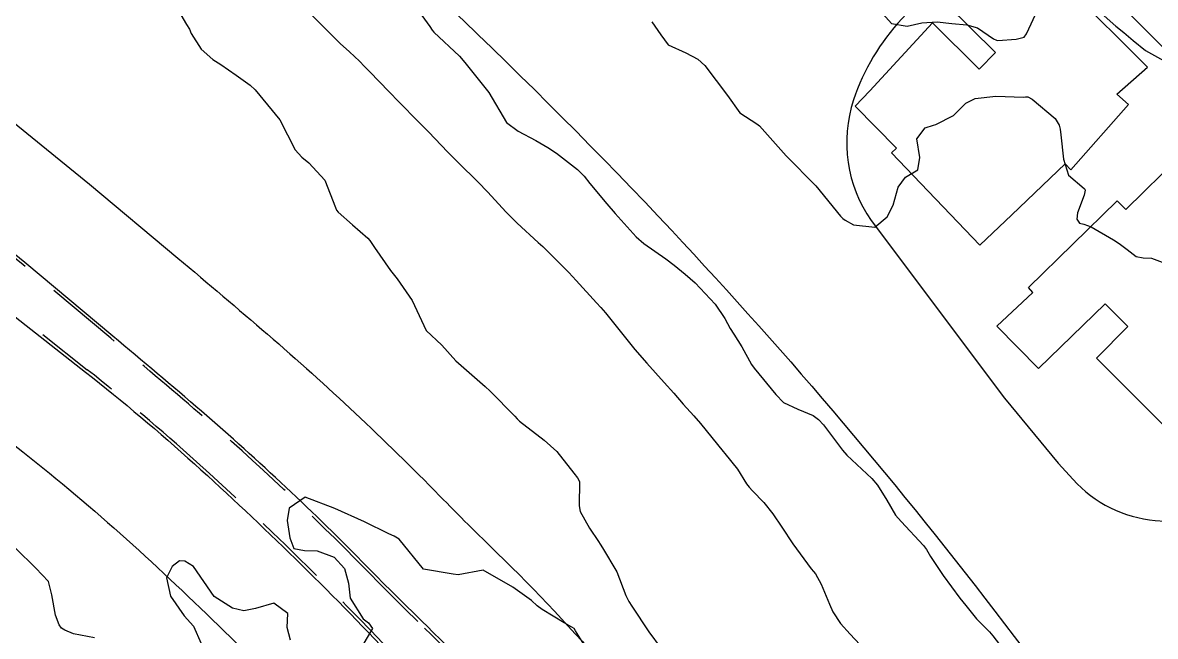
# Model space of a CAD drawing. Header units: metres. Extents: x 298520 to 308411, y 7433745 to 7450750.
# Drawn here: x 303015.2 to 303091.2, y 7440682.1 to 7440723.2 of the extents above; entities that cross this region are included whole.
import ezdxf

# ---------------------------------------------------------------- set-up
doc = ezdxf.new("R2010")
doc.units = ezdxf.units.M
doc.header["$LTSCALE"] = 10
doc.linetypes.add('DASHED', pattern=[0.75, 0.5, -0.25])
for name, color, linetype in [('Canteiro', 45, 'DASHED'), ('Curvas de Nivel 1m', 11, 'Continuous'), ('Curvas de Nivel 5m', 15, 'Continuous'), ('Edificações', 30, 'Continuous'), ('Vias Primárias', 230, 'Continuous')]:
    doc.layers.add(name, color=color, linetype=linetype)

msp = doc.modelspace()

# ---------------------------------------------------------------- linework, layer by layer
at = {"layer": 'Canteiro'}
msp.add_lwpolyline([(303004.789, 7440711.592), (303019.579, 7440699.976, -0.0172), (303026.902, 7440693.806, -0.019794), (303040.189, 7440680.815, -0.021476), (303051.204, 7440668.106, -0.005877), (303057.667, 7440659.768, -0.026427), (303067.778, 7440644.825, -0.023549), (303080.328, 7440621.571, -0.04433), (303094.076, 7440584.957, -0.019494), (303098.558, 7440566.509), (303101.855, 7440565.182, -0.014409), (303100.303, 7440571.46, 0.022101), (303093.926, 7440595.653, 0.03909), (303082.374, 7440624.568, 0.018435), (303070.133, 7440647.239, 0.038402), (303057.765, 7440664.984, 0.005715), (303049.241, 7440675.167, 0.023067), (303042.2, 7440682.658, -0.006242), (303038.205, 7440686.631, 0.020995), (303027.096, 7440697.046, 0.00393), (303021.161, 7440702.08), (303015.266, 7440707), (303002.496, 7440717.369)], format="xyb", dxfattribs=at)
at = {"layer": 'Curvas de Nivel 1m', "flags": 128}
for points, elevation in [([(303025.255, 7440724.803), (303026.235, 7440723.114), (303026.423, 7440722.791), (303026.55, 7440722.515), (303027.212, 7440721.452), (303028.004, 7440720.768), (303028.528, 7440720.428), (303029.559, 7440719.708), (303030.507, 7440719.039), (303030.836, 7440718.737), (303032.483, 7440716.72), (303033.525, 7440714.704), (303033.961, 7440714.211), (303034.444, 7440713.842), (303035.516, 7440712.679), (303036.229, 7440710.858), (303036.295, 7440710.671), (303036.411, 7440710.528), (303037.367, 7440709.687), (303038.385, 7440708.79), (303038.524, 7440708.639), (303038.845, 7440708.169), (303039.902, 7440706.625), (303040.354, 7440706.058), (303041.363, 7440704.61), (303042.313, 7440702.6), (303043.349, 7440701.63), (303044.293, 7440700.57), (303046.268, 7440698.858), (303046.602, 7440698.547), (303048.246, 7440696.855), (303048.402, 7440696.685), (303048.573, 7440696.525), (303050.224, 7440695.252), (303051.075, 7440694.491), (303052.198, 7440693.038), (303052.442, 7440692.723), (303052.585, 7440692.474), (303052.565, 7440690.862), (303052.623, 7440690.473), (303053.26, 7440689.36), (303053.862, 7440688.454), (303053.976, 7440688.288), (303054.139, 7440688.044), (303055.099, 7440686.44), (303055.694, 7440684.839), (303055.892, 7440684.432), (303056.09, 7440684.118), (303057.226, 7440682.418), (303058.062, 7440681.295)], 764), ([(303041.366, 7440724.612), (303042.557, 7440722.986), (303042.702, 7440722.745), (303042.824, 7440722.596), (303044.529, 7440720.995), (303044.902, 7440720.566), (303046.503, 7440718.55), (303047.685, 7440716.538), (303048.474, 7440715.96), (303049.647, 7440715.33), (303050.458, 7440714.872), (303051.041, 7440714.494), (303052.442, 7440713.402), (303052.905, 7440712.94), (303053.283, 7440712.467), (303054.413, 7440711.091), (303054.977, 7440710.444), (303056.387, 7440708.875), (303056.902, 7440708.425), (303058.373, 7440707.402), (303058.94, 7440706.973), (303059.666, 7440706.39), (303060.354, 7440705.795), (303061.685, 7440704.366), (303062.323, 7440703.398), (303062.693, 7440702.73), (303062.942, 7440702.351), (303063.476, 7440701.514), (303064.113, 7440700.333), (303064.289, 7440700.073), (303065.748, 7440698.315), (303066.258, 7440697.773), (303067.226, 7440697.328), (303068.249, 7440696.902), (303068.61, 7440696.648), (303068.942, 7440696.28), (303070.218, 7440694.585), (303070.514, 7440694.257), (303072.197, 7440692.677), (303072.569, 7440692.236), (303073.19, 7440691.223), (303073.775, 7440690.224), (303074.167, 7440689.804), (303075.667, 7440688.197), (303075.865, 7440687.919), (303076.136, 7440687.464), (303076.968, 7440686.182), (303078.1, 7440684.663), (303078.503, 7440684.164), (303079.21, 7440683.279), (303080.076, 7440682.4), (303080.308, 7440682.138), (303081.134, 7440681.058)], 762), ([(303034.564, 7440723.806), (303035.706, 7440722.678), (303036.545, 7440721.84), (303037.156, 7440721.278), (303037.828, 7440720.65), (303038.174, 7440720.3), (303038.516, 7440719.95), (303039.805, 7440718.627), (303040.496, 7440717.916), (303041.769, 7440716.607), (303042.472, 7440715.888), (303043.733, 7440714.581), (303044.089, 7440714.215), (303044.446, 7440713.87), (303045.782, 7440712.557), (303046.426, 7440711.888), (303047.663, 7440710.537), (303048.402, 7440709.797), (303049.823, 7440708.508), (303050.117, 7440708.24), (303050.378, 7440707.987), (303051.871, 7440706.485), (303052.355, 7440705.964), (303053.721, 7440704.459), (303054.014, 7440704.139), (303054.326, 7440703.783), (303055.394, 7440702.439), (303056.302, 7440701.327), (303057.093, 7440700.422), (303058.274, 7440699.125), (303058.921, 7440698.4), (303059.542, 7440697.677), (303060.248, 7440696.89), (303060.705, 7440696.375), (303062.215, 7440694.486), (303062.323, 7440694.358), (303063.173, 7440693.316), (303063.787, 7440692.336), (303063.954, 7440692.097), (303064.188, 7440691.854), (303064.938, 7440691.086), (303065.549, 7440690.319), (303066.16, 7440689.429), (303066.901, 7440688.302), (303068.126, 7440686.633), (303068.287, 7440686.45), (303068.413, 7440686.286), (303068.787, 7440685.605), (303069.361, 7440684.271), (303069.577, 7440683.757), (303070.08, 7440682.974), (303070.729, 7440682.253), (303072.059, 7440680.847)], 763), ([(303057.433, 7440723.293), (303058.037, 7440722.415), (303058.543, 7440721.751), (303059.719, 7440721.208), (303060.529, 7440720.789), (303060.985, 7440720.375), (303062.503, 7440718.36), (303063.348, 7440717.204), (303064.484, 7440716.462), (303064.655, 7440716.328), (303066.453, 7440714.31), (303068.433, 7440712.29), (303070.095, 7440710.265), (303070.243, 7440710.104), (303070.4, 7440709.993), (303070.968, 7440709.684), (303072.396, 7440709.528), (303073.222, 7440710.228), (303073.623, 7440711.013), (303073.967, 7440712.217), (303074.44, 7440712.875), (303075.274, 7440713.372), (303075.412, 7440714.2), (303075.212, 7440715.462), (303075.758, 7440716.197), (303076.32, 7440716.356), (303076.485, 7440716.403), (303077.658, 7440717.012), (303078.5, 7440717.843), (303079.127, 7440718.161), (303080.505, 7440718.31), (303082.373, 7440718.252), (303082.504, 7440718.257), (303082.646, 7440718.259), (303082.953, 7440718.116), (303084.49, 7440716.807), (303084.762, 7440716.372), (303084.817, 7440716.095), (303084.861, 7440715.71), (303085.042, 7440714.091), (303085.382, 7440713.025), (303086.433, 7440712.126), (303086.471, 7440712.07), (303086.488, 7440712.014), (303086.427, 7440711.679), (303085.993, 7440710.492), (303085.937, 7440710.077), (303086.129, 7440709.803), (303086.4, 7440709.74), (303086.911, 7440709.552), (303088.389, 7440708.683), (303088.78, 7440708.437), (303089.316, 7440708.036), (303089.918, 7440707.567), (303090.377, 7440707.477), (303090.946, 7440707.446), (303092.372, 7440706.917)], 761), ([(303052.99, 7440681.394), (303052.318, 7440682.476), (303052.227, 7440682.63), (303052.075, 7440682.717), (303051.549, 7440683.014), (303050.087, 7440683.909), (303049.747, 7440684.162), (303049.366, 7440684.511), (303048.106, 7440685.4), (303046.123, 7440686.55), (303044.459, 7440686.226), (303044.118, 7440686.273), (303042.123, 7440686.6), (303040.483, 7440688.617), (303040.146, 7440688.812), (303039.806, 7440688.967), (303038.16, 7440689.786), (303036.173, 7440690.67), (303034.18, 7440691.443), (303033.11, 7440690.706), (303032.992, 7440689.876), (303033.163, 7440688.705), (303033.422, 7440687.987), (303034.135, 7440687.854), (303034.982, 7440687.834), (303036.13, 7440687.406), (303036.829, 7440686.663), (303037.092, 7440685.676), (303037.199, 7440684.659), (303038.079, 7440683.287), (303038.433, 7440683.001), (303038.711, 7440682.64), (303038.062, 7440681.531)], 764), ([(303020.064, 7440682.007), (303018.658, 7440682.283), (303018.069, 7440682.513), (303017.85, 7440682.662), (303017.68, 7440682.886), (303017.441, 7440683.532), (303017.203, 7440684.893), (303016.986, 7440685.771), (303016.121, 7440686.676), (303015.87, 7440686.913), (303014.14, 7440688.622)], 764), ([(303033.209, 7440681.847), (303032.99, 7440682.706), (303033.016, 7440683.64), (303032.089, 7440684.332), (303030.847, 7440683.97), (303030.084, 7440683.812), (303029.323, 7440683.99), (303028.093, 7440684.77), (303026.701, 7440686.784), (303026.127, 7440687.155), (303025.762, 7440687.159), (303025.273, 7440686.798), (303024.897, 7440686.017), (303025.162, 7440684.799), (303026.08, 7440683.492), (303026.692, 7440682.784), (303027.224, 7440681.616)], 764)]:
    msp.add_lwpolyline(points, dxfattribs=dict(at, elevation=elevation))
at = {"layer": 'Curvas de Nivel 5m', "elevation": 760, "flags": 128}
for points in [[(303072.573, 7440724.24), (303073.521, 7440723.184), (303074.561, 7440722.991), (303075.543, 7440723.22), (303076.564, 7440723.287), (303077.556, 7440723.187), (303078.562, 7440723.099), (303079.288, 7440722.887), (303080.354, 7440722.143), (303080.552, 7440722.053), (303080.65, 7440722.04), (303081.882, 7440722.127), (303082.404, 7440722.272), (303082.557, 7440722.479), (303083.317, 7440724.109)], [(303087.378, 7440724.062), (303088.562, 7440723.006), (303089.085, 7440722.569), (303089.715, 7440722.033), (303090.543, 7440721.369), (303091.944, 7440720.594)]]:
    msp.add_lwpolyline(points, dxfattribs=at)
at = {"layer": 'Edificações'}
for points in [[(303086.265, 7440727.027), (303092.471, 7440720.838), (303095.635, 7440723.967), (303094.856, 7440724.754), (303096.9, 7440726.705), (303091.284, 7440732.294)], [(303071.08, 7440717.632), (303073.839, 7440714.832), (303073.509, 7440714.507), (303079.443, 7440708.324), (303081.571, 7440710.366), (303081.571, 7440710.366), (303085.151, 7440713.773), (303085.541, 7440713.363), (303089.394, 7440717.757), (303088.617, 7440718.438), (303090.677, 7440720.261), (303085.387, 7440725.56), (303085.841, 7440726.014), (303082.308, 7440729.651), (303077.197, 7440724.487), (303080.487, 7440721.231), (303079.396, 7440720.128), (303076.263, 7440723.229), (303072.053, 7440718.66)], [(303080.583, 7440702.899), (303082.987, 7440705.157), (303082.687, 7440705.477), (303088.649, 7440711.306), (303089.236, 7440710.706), (303092.867, 7440714.297), (303096.737, 7440710.342), (303098.666, 7440712.229), (303104.231, 7440706.746), (303092.754, 7440695.264), (303087.258, 7440700.758), (303089.365, 7440702.866), (303087.83, 7440704.4), (303083.373, 7440700.053)]]:
    msp.add_lwpolyline(points, close=True, dxfattribs=at)
at = {"layer": 'Vias Primárias'}
for points in [[(303102.243, 7440564.545, -0.016011), (303100.499, 7440571.503, 0.022101), (303094.117, 7440595.713, 0.03909), (303082.553, 7440624.657, 0.018435), (303070.306, 7440647.34, 0.038402), (303057.92, 7440665.11, 0.005715), (303049.393, 7440675.297, 0.023067), (303042.34, 7440682.801, -0.006242), (303038.348, 7440686.771, 0.020995), (303027.227, 7440697.198, 0.00393), (303021.289, 7440702.233), (303015.393, 7440707.154), (303002.62, 7440717.526), (302973.217, 7440740.197), (302961.057, 7440749.587), (302932.721, 7440770.811), (302912.81, 7440786.148), (302895.313, 7440800.297), (302885.327, 7440808.669)], [(302899.763, 7440805.701), (302917.157, 7440791.636), (302936.913, 7440776.308), (302974.462, 7440747.827), (302977.373, 7440745.58), (303006.84, 7440722.858), (303019.715, 7440712.404), (303025.646, 7440707.454, -0.00393), (303031.666, 7440702.349, -0.020995), (303043.203, 7440691.532, 0.006242), (303047.074, 7440687.682, -0.023067), (303054.557, 7440679.721, -0.005715), (303063.184, 7440669.415, -0.038402), (303076.166, 7440650.789, -0.018435), (303088.652, 7440627.665, -0.03909), (303100.609, 7440597.735, -0.022101), (303107.144, 7440572.944, 0.023071), (303110.225, 7440561.484)], [(302885.181, 7440804.807, 0.014303), (302916.401, 7440779.62), (302941.841, 7440759.645), (302954.495, 7440749.743), (302968.378, 7440739.196), (302985.902, 7440725.737), (303004.667, 7440711.434), (303019.456, 7440699.819, -0.0172), (303026.768, 7440693.658, -0.019794), (303040.044, 7440680.677, -0.021476), (303051.048, 7440667.981, -0.005877), (303057.508, 7440659.648, -0.026427), (303067.606, 7440644.722, -0.023549), (303080.148, 7440621.484, -0.044331), (303093.883, 7440584.903, -0.019794), (303098.42, 7440566.184)], [(303015.157, 7440749.104), (303028.08, 7440738.291, -0.030091), (303058.772, 7440709.299, -0.050948), (303100.623, 7440654.463, 0.010507), (303103.06, 7440650.669, -0.054651), (303107.611, 7440641.99, 0.000077), (303120.107, 7440610.14, -0.015639), (303123.031, 7440601.945, -0.008765), (303126.697, 7440589.834, 0.050597), (303127.571, 7440587.632, -0.10255), (303128.87, 7440583.014, 0.001221), (303129.386, 7440575.883, 0.12916), (303132.509, 7440566.815, -0.018142), (303138.567, 7440556.984, 0.027189), (303144.91, 7440547.095, -1.452314)], [(303000.505, 7440706.056), (303015.256, 7440694.471, -0.0172), (303022.21, 7440688.611, -0.019794), (303035.101, 7440676.007, -0.021476), (303045.723, 7440663.752, -0.005877), (303052.085, 7440655.545, -0.026427), (303061.781, 7440641.214, -0.023549), (303074.018, 7440618.54, -0.044331), (303087.331, 7440583.085, -0.019133), (303090.666, 7440569.706)]]:
    msp.add_lwpolyline(points, format="xyb", dxfattribs=at)
at = {"layer": 'Vias Primárias', "elevation": 722.311}
msp.add_lwpolyline([(303098.478, 7440749.503), (303074.201, 7440723.496, 0.107799), (303070.968, 7440718.056, 0.237216), (303072.142, 7440709.972), (303081.097, 7440698.061), (303084.678, 7440693.708), (303085.686, 7440692.608, 0.186059), (303091.2, 7440689.869, 0.193567), (303100.691, 7440692.694)], format="xyb", dxfattribs=at)

doc.saveas('drawing.dxf')
